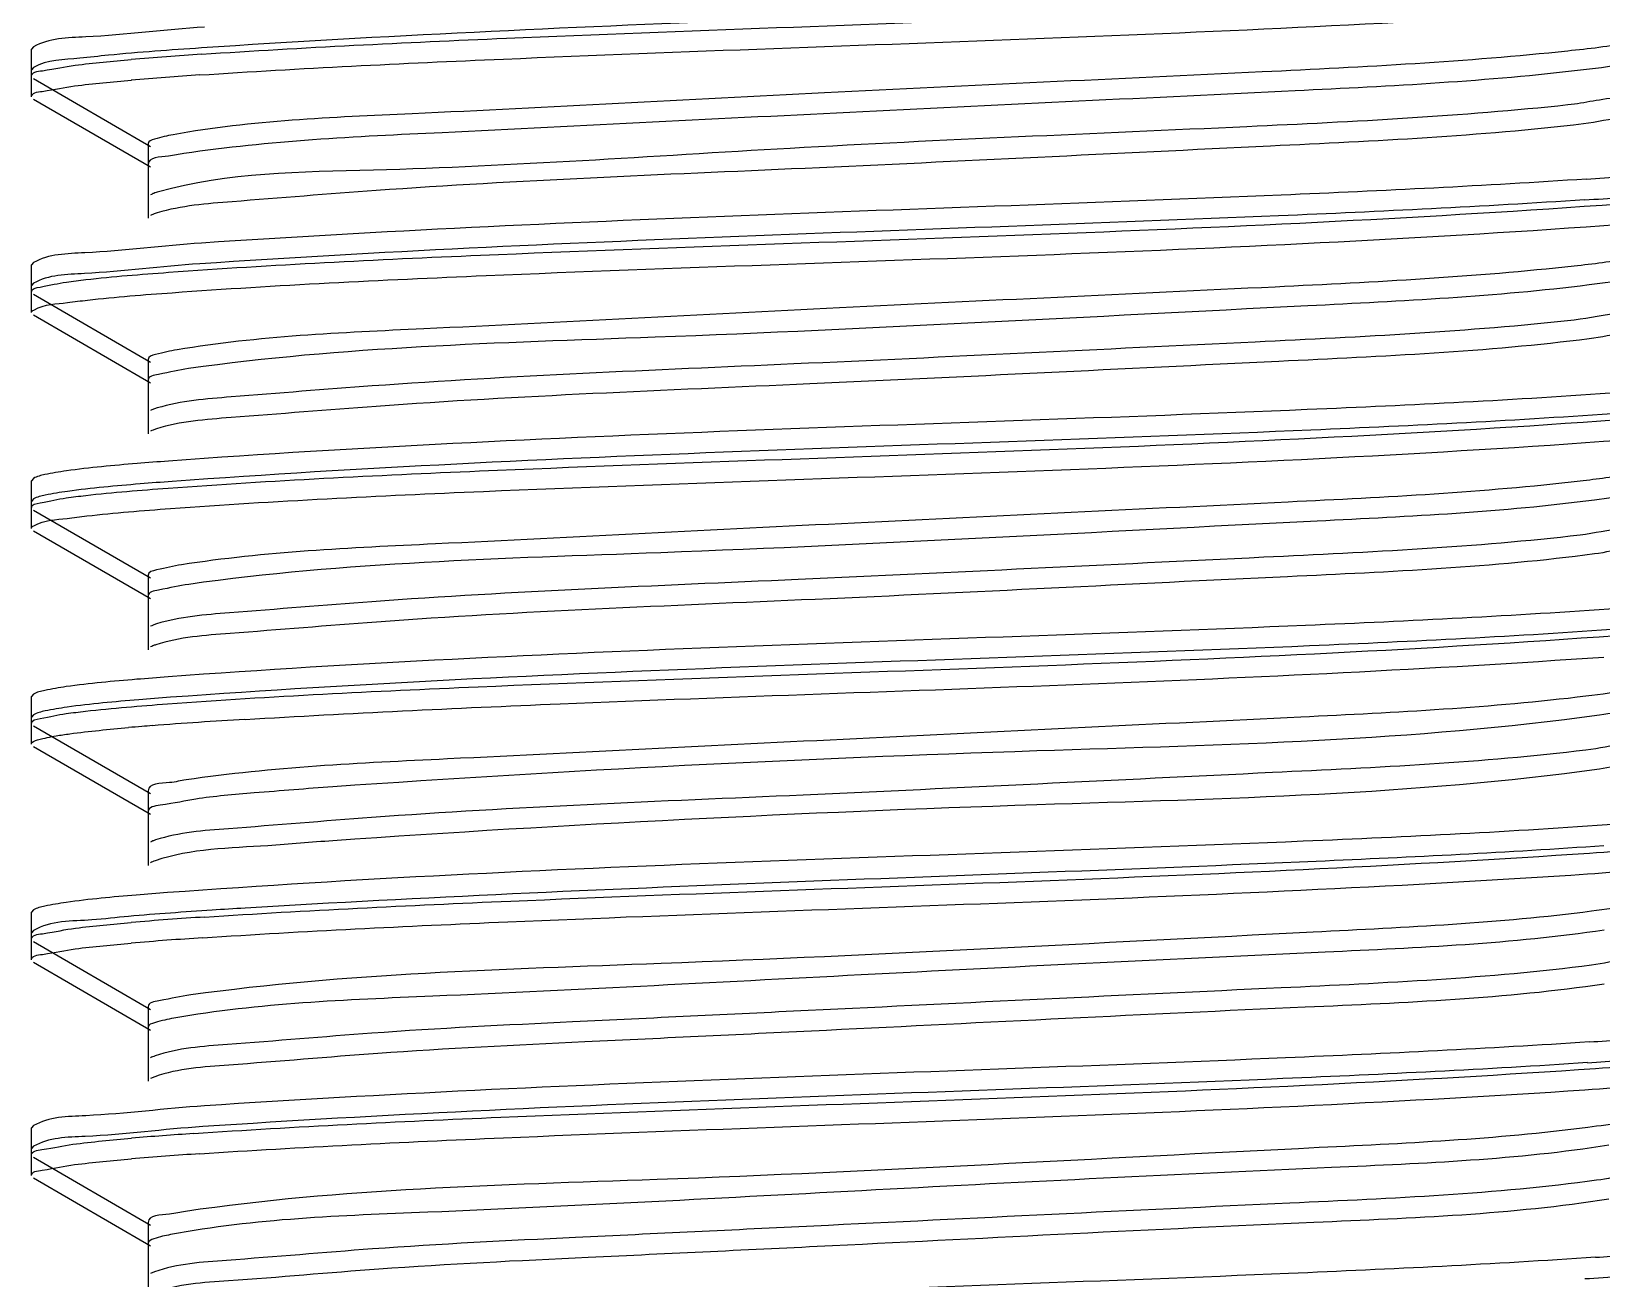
# Model space of a CAD drawing. Extents: x 1725261 to 1937680, y 860327 to 1571294.
# Drawn here: x 1825657 to 1825830.3, y 1253010.8 to 1253148.5 of the extents above; entities that cross this region are included whole.
import ezdxf

# ---------------------------------------------------------------- set-up
doc = ezdxf.new("R2010")
doc.units = 0
doc.header["$LTSCALE"] = 1000
doc.header["$MEASUREMENT"] = 0

msp = doc.modelspace()

# ---------------------------------------------------------------- linework, layer by layer
at = {"linetype": 'Continuous'}
for p, q in [((1825657.22, 1253146.79), (1825657, 1253146.52)), ((1825657, 1253143.55), (1825657, 1253146.52)), ((1825657, 1253143.55), (1825657, 1253146.52)), ((1825657.22, 1253144.51), (1825657, 1253144.25)), ((1825657, 1253141.27), (1825657, 1253144.25)), ((1825657, 1253141.27), (1825657, 1253144.25)), ((1825657.22, 1253143.29), (1825670.15, 1253135.8)), ((1825657.22, 1253141.01), (1825670.15, 1253133.53)), ((1825669.89, 1253136.11), (1825669.89, 1253130.15)), ((1825669.89, 1253133.83), (1825669.89, 1253127.87)), ((1825657.22, 1253122.97), (1825657, 1253122.71)), ((1825657, 1253119.73), (1825657, 1253122.71)), ((1825657, 1253119.73), (1825657, 1253122.71)), ((1825657.22, 1253120.69), (1825657, 1253120.43)), ((1825657, 1253117.46), (1825657, 1253120.43)), ((1825657, 1253117.46), (1825657, 1253120.43)), ((1825657.22, 1253119.47), (1825670.15, 1253111.99)), ((1825657.22, 1253117.2), (1825670.15, 1253109.71)), ((1825669.89, 1253112.29), (1825669.89, 1253106.34)), ((1825669.89, 1253110.01), (1825669.89, 1253104.06)), ((1825657.22, 1253099.16), (1825657, 1253098.9)), ((1825657, 1253095.92), (1825657, 1253098.9)), ((1825657, 1253095.92), (1825657, 1253098.9)), ((1825657.22, 1253096.88), (1825657, 1253096.62)), ((1825657, 1253093.64), (1825657, 1253096.62)), ((1825657, 1253093.64), (1825657, 1253096.62)), ((1825657.22, 1253095.66), (1825670.15, 1253088.18)), ((1825657.22, 1253093.38), (1825670.15, 1253085.9)), ((1825669.89, 1253088.48), (1825669.89, 1253082.53)), ((1825669.89, 1253086.2), (1825669.89, 1253080.25)), ((1825657.22, 1253075.35), (1825657, 1253075.09)), ((1825657, 1253072.11), (1825657, 1253075.09)), ((1825657, 1253072.11), (1825657, 1253075.09)), ((1825657.22, 1253073.07), (1825657, 1253072.81)), ((1825657, 1253069.83), (1825657, 1253072.81)), ((1825657, 1253069.83), (1825657, 1253072.81)), ((1825657.22, 1253071.85), (1825670.15, 1253064.37)), ((1825657.22, 1253069.57), (1825670.15, 1253062.09)), ((1825669.89, 1253064.67), (1825669.89, 1253058.71)), ((1825669.89, 1253062.39), (1825669.89, 1253056.44)), ((1825657.22, 1253051.53), (1825657, 1253051.27)), ((1825657, 1253048.3), (1825657, 1253051.27)), ((1825657, 1253048.3), (1825657, 1253051.27)), ((1825657.22, 1253049.26), (1825657, 1253048.99)), ((1825657, 1253046.02), (1825657, 1253048.99)), ((1825657, 1253046.02), (1825657, 1253048.99)), ((1825657.22, 1253048.04), (1825670.15, 1253040.55)), ((1825657.22, 1253045.76), (1825670.15, 1253038.27)), ((1825669.89, 1253040.85), (1825669.89, 1253034.9)), ((1825669.89, 1253038.58), (1825669.89, 1253032.62)), ((1825670.61, 1253033.12), (1825670.15, 1253032.92)), ((1825657.22, 1253027.72), (1825657, 1253027.46)), ((1825657, 1253024.48), (1825657, 1253027.46)), ((1825657, 1253024.48), (1825657, 1253027.46)), ((1825657.22, 1253025.44), (1825657, 1253025.18)), ((1825657, 1253022.2), (1825657, 1253025.18)), ((1825657, 1253022.2), (1825657, 1253025.18)), ((1825657.22, 1253024.22), (1825670.15, 1253016.74)), ((1825657.22, 1253021.94), (1825670.15, 1253014.46)), ((1825669.89, 1253017.04), (1825669.89, 1253011.09)), ((1825669.89, 1253014.76), (1825669.89, 1253008.81)), ((1825670.58, 1253011.58), (1825670.15, 1253011.39))]:
    msp.add_line(p, q, dxfattribs=at)
for centre, radius, start, end in [((1825703.44, 1252723.46), 423.41, 93.7453, 94.7999), ((1825703.16, 1252724.73), 419.86, 93.7678, 94.8005), ((1825800.92, 1253556.48), 425.19, 273.7335, 274.8002), ((1825800.65, 1253557.5), 428.51, 273.7127, 274.7998), ((1825697.5, 1252723.18), 349.74, 94.4537, 94.6434), ((1825715.31, 1252485.21), 588.37, 93.38519, 94.38326), ((1825693.06, 1252777.7), 295.04, 94.6411, 94.9251), ((1825703.87, 1252622.87), 428.77, 93.7117, 94.7991), ((1825703.6, 1252623.99), 425.36, 93.7331, 94.7996), ((1825801.34, 1253455.84), 419.79, 273.7678, 274.801), ((1825801.07, 1253457.05), 423.29, 273.7455, 274.8005), ((1825702.26, 1252619.27), 408.49, 93.8394, 94.8036), ((1825703.18, 1252605.48), 420.04, 93.7667, 94.8004), ((1825802.27, 1253420.3), 408.03, 273.8422, 274.8038), ((1825800.67, 1253438.28), 428.35, 273.7137, 274.7998)]:
    msp.add_arc(centre, radius, start, end, dxfattribs=at)
for points, knots in [([(1825829.81, 1253153.8), (1825818.65, 1253153.04), (1825767.3, 1253150.56), (1825715.88, 1253149.34), (1825675.76, 1253146.66)], [0, 0, 0, 0, 0.217709, 1, 1, 1, 1]), ([(1825675.78, 1253145.97), (1825686.98, 1253146.72), (1825737.92, 1253149.16), (1825788.92, 1253150.38), (1825828.6, 1253153.03)], [0, 0, 0, 0, 0.220122, 1, 1, 1, 1]), ([(1825675.57, 1253143.68), (1825686.74, 1253144.42), (1825737.68, 1253146.87), (1825788.68, 1253148.1), (1825828.4, 1253150.73)], [0, 0, 0, 0, 0.219436, 1, 1, 1, 1]), ([(1825676.1, 1253148.97), (1825671.72, 1253148.68), (1825665.6, 1253147.83), (1825658.92, 1253147.76), (1825657.23, 1253146.79)], [0, 0, 0, 0, 0.691379, 1, 1, 1, 1]), ([(1825826.53, 1253146.32), (1825815.33, 1253145.13), (1825787.97, 1253143.74), (1825745.44, 1253141.84), (1825705.42, 1253139.59), (1825681.33, 1253138.65), (1825672.64, 1253137.09)], [0, 0, 0, 0, 0.219121, 0.532661, 0.828235, 1, 1, 1, 1]), ([(1825834.35, 1253147.71), (1825834.06, 1253147.54), (1825831.47, 1253146.8), (1825828.83, 1253146.56), (1825826.53, 1253146.32)], [0, 0, 0, 0, 0.126652, 1, 1, 1, 1]), ([(1825657, 1253143.55), (1825657, 1253144), (1825659.4, 1253144.27), (1825660.61, 1253144.61), (1825661.82, 1253144.76)], [0, 0, 0, 0, 0.27078, 1, 1, 1, 1]), ([(1825665.49, 1253145.86), (1825664.44, 1253145.76), (1825661.71, 1253145.37), (1825658.73, 1253145.37), (1825657.22, 1253144.51)], [0, 0, 0, 0, 0.378636, 1, 1, 1, 1]), ([(1825834.35, 1253145.43), (1825834.11, 1253145.29), (1825832.11, 1253144.66), (1825830.04, 1253144.45), (1825828.26, 1253144.24)], [0, 0, 0, 0, 0.133308, 1, 1, 1, 1]), ([(1825828.26, 1253144.24), (1825817.7, 1253142.97), (1825791.16, 1253141.65), (1825749.17, 1253139.68), (1825708.31, 1253137.56), (1825683.25, 1253136.42), (1825673.83, 1253135)], [0, 0, 0, 0, 0.206117, 0.514731, 0.815242, 1, 1, 1, 1]), ([(1825657, 1253141.27), (1825657, 1253141.72), (1825659.38, 1253141.99), (1825660.57, 1253142.32), (1825661.77, 1253142.47)], [0, 0, 0, 0, 0.27093, 1, 1, 1, 1]), ([(1825834.61, 1253142.06), (1825834.61, 1253141.32), (1825830.47, 1253141.18), (1825828.55, 1253140.58), (1825826.53, 1253140.37)], [0, 0, 0, 0, 0.266577, 1, 1, 1, 1]), ([(1825826.53, 1253140.37), (1825814.77, 1253139.11), (1825786.15, 1253137.66), (1825742.13, 1253135.92), (1825702.31, 1253133.03), (1825678.68, 1253132.92), (1825671.02, 1253130.78)], [0, 0, 0, 0, 0.227626, 0.551567, 0.846917, 1, 1, 1, 1]), ([(1825834.61, 1253139.78), (1825834.62, 1253139.19), (1825831.4, 1253138.92), (1825829.85, 1253138.47), (1825828.26, 1253138.28)], [0, 0, 0, 0, 0.269457, 1, 1, 1, 1]), ([(1825828.26, 1253138.28), (1825816.8, 1253136.91), (1825788.11, 1253135.59), (1825743.73, 1253133.34), (1825705.45, 1253131.83), (1825681.71, 1253129.88), (1825673.55, 1253129.26), (1825670.88, 1253128.46)], [0, 0, 0, 0, 0.219547, 0.545427, 0.845963, 0.946941, 1, 1, 1, 1]), ([(1825672.64, 1253137.09), (1825671.94, 1253136.96), (1825671.17, 1253136.78), (1825669.89, 1253136.39), (1825669.89, 1253136.11)], [0, 0, 0, 0, 0.713758, 1, 1, 1, 1]), ([(1825673.83, 1253135), (1825673.25, 1253134.92), (1825672.13, 1253134.6), (1825669.89, 1253134.63), (1825669.89, 1253133.83)], [0, 0, 0, 0, 0.420827, 1, 1, 1, 1]), ([(1825671.02, 1253130.78), (1825670.85, 1253130.73), (1825670.55, 1253130.64), (1825670.26, 1253130.52), (1825670.15, 1253130.45)], [0, 0, 0, 0, 0.576078, 1, 1, 1, 1]), ([(1825828.6, 1253132.19), (1825817.38, 1253131.44), (1825766.44, 1253129), (1825715.45, 1253127.78), (1825675.78, 1253125.13)], [0, 0, 0, 0, 0.220491, 1, 1, 1, 1]), ([(1825672.13, 1253121.9), (1825683.6, 1253122.74), (1825736.98, 1253125.35), (1825790.45, 1253126.4), (1825832.28, 1253129.47)], [0, 0, 0, 0, 0.215151, 1, 1, 1, 1]), ([(1825828.4, 1253129.9), (1825817.15, 1253129.15), (1825766.2, 1253126.71), (1825715.2, 1253125.5), (1825675.57, 1253122.84)], [0, 0, 0, 0, 0.221162, 1, 1, 1, 1]), ([(1825670.88, 1253128.46), (1825670.74, 1253128.42), (1825670.49, 1253128.34), (1825670.25, 1253128.23), (1825670.15, 1253128.18)], [0, 0, 0, 0, 0.568763, 1, 1, 1, 1]), ([(1825672.55, 1253119.65), (1825684.08, 1253120.49), (1825737.39, 1253123.08), (1825790.78, 1253124.13), (1825832.49, 1253127.21)], [0, 0, 0, 0, 0.216514, 1, 1, 1, 1]), ([(1825675.78, 1253125.13), (1825671.49, 1253124.85), (1825665.47, 1253124.01), (1825658.9, 1253123.93), (1825657.23, 1253122.97)], [0, 0, 0, 0, 0.691083, 1, 1, 1, 1]), ([(1825834.35, 1253123.9), (1825834.08, 1253123.74), (1825831.73, 1253123.04), (1825829.32, 1253122.82), (1825827.23, 1253122.58)], [0, 0, 0, 0, 0.129068, 1, 1, 1, 1]), ([(1825675.57, 1253122.84), (1825671.32, 1253122.55), (1825665.37, 1253121.73), (1825658.88, 1253121.64), (1825657.23, 1253120.69)], [0, 0, 0, 0, 0.690878, 1, 1, 1, 1]), ([(1825827.23, 1253122.58), (1825816.28, 1253121.37), (1825789.23, 1253120), (1825746.9, 1253118.07), (1825706.54, 1253115.88), (1825682.06, 1253114.85), (1825673.08, 1253113.35)], [0, 0, 0, 0, 0.214024, 0.525633, 0.823144, 1, 1, 1, 1]), ([(1825657, 1253119.73), (1825657, 1253120.11), (1825658.89, 1253120.42), (1825659.89, 1253120.68), (1825660.86, 1253120.82)], [0, 0, 0, 0, 0.274521, 1, 1, 1, 1]), ([(1825660.86, 1253120.82), (1825661.57, 1253120.92), (1825665.32, 1253121.38), (1825669.08, 1253121.68), (1825672.13, 1253121.9)], [0, 0, 0, 0, 0.191293, 1, 1, 1, 1]), ([(1825828.88, 1253120.5), (1825818.59, 1253119.21), (1825784.16, 1253117.57), (1825732.72, 1253114.66), (1825691.37, 1253113.68), (1825674.35, 1253111.27)], [0, 0, 0, 0, 0.201056, 0.666821, 1, 1, 1, 1]), ([(1825834.35, 1253121.62), (1825834.13, 1253121.49), (1825832.34, 1253120.9), (1825830.48, 1253120.7), (1825828.88, 1253120.5)], [0, 0, 0, 0, 0.136277, 1, 1, 1, 1]), ([(1825660.98, 1253118.56), (1825661.72, 1253118.66), (1825665.57, 1253119.12), (1825669.43, 1253119.43), (1825672.55, 1253119.65)], [0, 0, 0, 0, 0.191581, 1, 1, 1, 1]), ([(1825657, 1253117.46), (1825657, 1253117.58), (1825658.42, 1253118.47), (1825659.72, 1253118.38), (1825660.98, 1253118.56)], [0, 0, 0, 0, 0.088744, 1, 1, 1, 1]), ([(1825834.61, 1253118.25), (1825834.62, 1253117.57), (1825830.85, 1253117.37), (1825829.07, 1253116.83), (1825827.23, 1253116.63)], [0, 0, 0, 0, 0.267461, 1, 1, 1, 1]), ([(1825827.23, 1253116.63), (1825815.55, 1253115.33), (1825786.81, 1253113.97), (1825742.63, 1253111.77), (1825704.86, 1253110.26), (1825681.53, 1253108.33), (1825673.53, 1253107.71), (1825670.89, 1253106.93)], [0, 0, 0, 0, 0.225031, 0.550356, 0.847666, 0.947393, 1, 1, 1, 1]), ([(1825834.61, 1253115.97), (1825834.61, 1253115.43), (1825831.74, 1253115.12), (1825830.32, 1253114.73), (1825828.88, 1253114.55)], [0, 0, 0, 0, 0.270956, 1, 1, 1, 1]), ([(1825828.88, 1253114.55), (1825817.53, 1253113.12), (1825788.81, 1253111.83), (1825744.23, 1253109.53), (1825705.58, 1253108.05), (1825681.64, 1253106.04), (1825673.44, 1253105.45), (1825670.79, 1253104.62)], [0, 0, 0, 0, 0.216518, 0.543489, 0.846138, 0.947455, 1, 1, 1, 1]), ([(1825673.08, 1253113.35), (1825672.27, 1253113.22), (1825671.4, 1253113.01), (1825669.89, 1253112.61), (1825669.89, 1253112.29)], [0, 0, 0, 0, 0.71758, 1, 1, 1, 1]), ([(1825674.35, 1253111.27), (1825673.23, 1253111.11), (1825672.07, 1253110.81), (1825669.89, 1253110.44), (1825669.89, 1253110.01)], [0, 0, 0, 0, 0.724776, 1, 1, 1, 1]), ([(1825832.28, 1253108.63), (1825820.79, 1253107.79), (1825767.41, 1253105.19), (1825713.94, 1253104.14), (1825672.13, 1253101.06)], [0, 0, 0, 0, 0.215501, 1, 1, 1, 1]), ([(1825670.89, 1253106.93), (1825670.75, 1253106.89), (1825670.49, 1253106.81), (1825670.25, 1253106.7), (1825670.15, 1253106.64)], [0, 0, 0, 0, 0.569563, 1, 1, 1, 1]), ([(1825672.08, 1253098.08), (1825683.53, 1253098.93), (1825736.88, 1253101.53), (1825790.32, 1253102.59), (1825832.14, 1253105.65)], [0, 0, 0, 0, 0.214864, 1, 1, 1, 1]), ([(1825832.49, 1253106.37), (1825821.07, 1253105.53), (1825767.76, 1253102.92), (1825714.37, 1253101.85), (1825672.55, 1253098.82)], [0, 0, 0, 0, 0.21445, 1, 1, 1, 1]), ([(1825670.79, 1253104.62), (1825670.67, 1253104.58), (1825670.45, 1253104.51), (1825670.24, 1253104.41), (1825670.15, 1253104.36)], [0, 0, 0, 0, 0.563943, 1, 1, 1, 1]), ([(1825672.35, 1253095.83), (1825683.86, 1253096.67), (1825737.21, 1253099.27), (1825790.65, 1253100.31), (1825832.42, 1253103.39)], [0, 0, 0, 0, 0.21591, 1, 1, 1, 1]), ([(1825660.86, 1253099.98), (1825660.06, 1253099.87), (1825658.85, 1253099.66), (1825657.61, 1253099.38), (1825657.23, 1253099.16)], [0, 0, 0, 0, 0.643041, 1, 1, 1, 1]), ([(1825672.13, 1253101.06), (1825670.97, 1253100.98), (1825667.21, 1253100.68), (1825663.44, 1253100.35), (1825660.86, 1253099.98)], [0, 0, 0, 0, 0.307527, 1, 1, 1, 1]), ([(1825834.35, 1253100.09), (1825834.1, 1253099.94), (1825831.98, 1253099.29), (1825829.79, 1253099.07), (1825827.9, 1253098.85)], [0, 0, 0, 0, 0.131751, 1, 1, 1, 1]), ([(1825660.84, 1253097), (1825661.56, 1253097.1), (1825665.29, 1253097.56), (1825669.05, 1253097.86), (1825672.08, 1253098.08)], [0, 0, 0, 0, 0.191288, 1, 1, 1, 1]), ([(1825672.55, 1253098.82), (1825671.37, 1253098.73), (1825667.5, 1253098.43), (1825663.64, 1253098.09), (1825660.98, 1253097.72)], [0, 0, 0, 0, 0.307193, 1, 1, 1, 1]), ([(1825827.9, 1253098.85), (1825817.2, 1253097.6), (1825790.48, 1253096.26), (1825748.36, 1253094.3), (1825707.67, 1253092.16), (1825682.82, 1253091.06), (1825673.55, 1253089.62)], [0, 0, 0, 0, 0.208942, 0.518626, 0.818065, 1, 1, 1, 1]), ([(1825834.35, 1253097.81), (1825834.15, 1253097.69), (1825832.56, 1253097.15), (1825830.89, 1253096.95), (1825829.47, 1253096.76)], [0, 0, 0, 0, 0.139499, 1, 1, 1, 1]), ([(1825657, 1253095.92), (1825657, 1253096.29), (1825658.88, 1253096.61), (1825659.88, 1253096.87), (1825660.84, 1253097)], [0, 0, 0, 0, 0.27458, 1, 1, 1, 1]), ([(1825660.98, 1253097.72), (1825660.16, 1253097.61), (1825658.91, 1253097.39), (1825657.62, 1253097.11), (1825657.23, 1253096.88)], [0, 0, 0, 0, 0.644396, 1, 1, 1, 1]), ([(1825829.47, 1253096.76), (1825819.34, 1253095.42), (1825784.92, 1253093.82), (1825733.3, 1253090.86), (1825691.61, 1253089.89), (1825674.38, 1253087.46)], [0, 0, 0, 0, 0.197391, 0.664053, 1, 1, 1, 1]), ([(1825657, 1253093.64), (1825657, 1253093.77), (1825658.4, 1253094.65), (1825659.69, 1253094.56), (1825660.93, 1253094.74)], [0, 0, 0, 0, 0.088999, 1, 1, 1, 1]), ([(1825660.93, 1253094.74), (1825661.66, 1253094.84), (1825665.46, 1253095.3), (1825669.27, 1253095.6), (1825672.35, 1253095.83)], [0, 0, 0, 0, 0.19155, 1, 1, 1, 1]), ([(1825834.61, 1253094.43), (1825834.62, 1253093.81), (1825831.21, 1253093.57), (1825829.58, 1253093.09), (1825827.9, 1253092.89)], [0, 0, 0, 0, 0.26872, 1, 1, 1, 1]), ([(1825827.9, 1253092.89), (1825816.31, 1253091.54), (1825787.5, 1253090.21), (1825743.08, 1253087.96), (1825704.93, 1253086.47), (1825681.42, 1253084.49), (1825673.39, 1253083.9), (1825670.79, 1253083.09)], [0, 0, 0, 0, 0.222247, 0.54883, 0.84818, 0.948106, 1, 1, 1, 1]), ([(1825834.61, 1253092.15), (1825834.61, 1253091.67), (1825832.06, 1253091.33), (1825830.76, 1253090.98), (1825829.47, 1253090.81)], [0, 0, 0, 0, 0.272705, 1, 1, 1, 1]), ([(1825673.55, 1253089.62), (1825672.63, 1253089.47), (1825671.65, 1253089.23), (1825669.89, 1253088.84), (1825669.89, 1253088.48)], [0, 0, 0, 0, 0.72077, 1, 1, 1, 1]), ([(1825829.47, 1253090.81), (1825818.25, 1253089.32), (1825789.52, 1253088.08), (1825744.76, 1253085.73), (1825705.74, 1253084.27), (1825681.6, 1253082.21), (1825673.35, 1253081.64), (1825670.72, 1253080.79)], [0, 0, 0, 0, 0.213335, 0.5413, 0.846112, 0.947854, 1, 1, 1, 1]), ([(1825674.38, 1253087.46), (1825673.26, 1253087.3), (1825672.09, 1253087), (1825669.89, 1253086.63), (1825669.89, 1253086.2)], [0, 0, 0, 0, 0.724921, 1, 1, 1, 1]), ([(1825832.14, 1253084.81), (1825820.64, 1253083.97), (1825767.29, 1253081.37), (1825713.85, 1253080.32), (1825672.08, 1253077.25)], [0, 0, 0, 0, 0.215909, 1, 1, 1, 1]), ([(1825670.79, 1253083.09), (1825670.67, 1253083.05), (1825670.45, 1253082.97), (1825670.24, 1253082.88), (1825670.15, 1253082.83)], [0, 0, 0, 0, 0.563695, 1, 1, 1, 1]), ([(1825832.42, 1253082.55), (1825820.98, 1253081.71), (1825767.62, 1253079.11), (1825714.18, 1253078.05), (1825672.35, 1253074.99)], [0, 0, 0, 0, 0.214858, 1, 1, 1, 1]), ([(1825670.72, 1253080.79), (1825670.61, 1253080.75), (1825670.42, 1253080.68), (1825670.23, 1253080.6), (1825670.15, 1253080.55)], [0, 0, 0, 0, 0.559588, 1, 1, 1, 1]), ([(1825672.02, 1253074.27), (1825683.43, 1253075.11), (1825736.75, 1253077.71), (1825790.13, 1253078.78), (1825831.95, 1253081.82)], [0, 0, 0, 0, 0.214461, 1, 1, 1, 1]), ([(1825680.57, 1253072.55), (1825692.15, 1253073.25), (1825742.13, 1253075.59), (1825792.18, 1253076.76), (1825830.51, 1253079.44)], [0, 0, 0, 0, 0.231984, 1, 1, 1, 1]), ([(1825672.08, 1253077.25), (1825670.93, 1253077.16), (1825667.18, 1253076.87), (1825663.42, 1253076.53), (1825660.84, 1253076.17)], [0, 0, 0, 0, 0.307541, 1, 1, 1, 1]), ([(1825660.84, 1253076.17), (1825660.05, 1253076.05), (1825658.84, 1253075.84), (1825657.61, 1253075.57), (1825657.23, 1253075.35)], [0, 0, 0, 0, 0.64291, 1, 1, 1, 1]), ([(1825834.35, 1253076.27), (1825834.12, 1253076.14), (1825832.21, 1253075.53), (1825830.24, 1253075.32), (1825828.54, 1253075.11)], [0, 0, 0, 0, 0.134595, 1, 1, 1, 1]), ([(1825660.93, 1253073.9), (1825660.12, 1253073.79), (1825658.89, 1253073.57), (1825657.62, 1253073.29), (1825657.23, 1253073.07)], [0, 0, 0, 0, 0.643866, 1, 1, 1, 1]), ([(1825660.83, 1253073.19), (1825661.54, 1253073.29), (1825665.26, 1253073.75), (1825669, 1253074.04), (1825672.02, 1253074.27)], [0, 0, 0, 0, 0.191269, 1, 1, 1, 1]), ([(1825672.35, 1253074.99), (1825671.18, 1253074.9), (1825667.37, 1253074.61), (1825663.56, 1253074.27), (1825660.93, 1253073.9)], [0, 0, 0, 0, 0.307247, 1, 1, 1, 1]), ([(1825828.54, 1253075.11), (1825818.1, 1253073.83), (1825791.7, 1253072.53), (1825749.82, 1253070.54), (1825708.82, 1253068.44), (1825683.6, 1253067.28), (1825674.06, 1253065.88)], [0, 0, 0, 0, 0.203871, 0.511633, 0.812997, 1, 1, 1, 1]), ([(1825834.35, 1253073.99), (1825834.17, 1253073.89), (1825832.76, 1253073.39), (1825831.29, 1253073.2), (1825830.03, 1253073.03)], [0, 0, 0, 0, 0.14301, 1, 1, 1, 1]), ([(1825657, 1253072.11), (1825657, 1253072.48), (1825658.87, 1253072.8), (1825659.86, 1253073.05), (1825660.83, 1253073.19)], [0, 0, 0, 0, 0.274663, 1, 1, 1, 1]), ([(1825830.03, 1253073.03), (1825809.5, 1253070.15), (1825762.7, 1253069.25), (1825716.13, 1253066.92), (1825690.27, 1253065.11)], [0, 0, 0, 0, 0.444316, 1, 1, 1, 1]), ([(1825657, 1253069.83), (1825657, 1253070.1), (1825658.29, 1253070.45), (1825659.03, 1253070.62), (1825659.72, 1253070.74)], [0, 0, 0, 0, 0.282211, 1, 1, 1, 1]), ([(1825659.72, 1253070.74), (1825660.22, 1253070.82), (1825662.88, 1253071.21), (1825665.56, 1253071.46), (1825667.73, 1253071.65)], [0, 0, 0, 0, 0.190526, 1, 1, 1, 1]), ([(1825834.61, 1253070.62), (1825834.61, 1253070.05), (1825831.55, 1253069.77), (1825830.06, 1253069.34), (1825828.54, 1253069.16)], [0, 0, 0, 0, 0.270092, 1, 1, 1, 1]), ([(1825828.54, 1253069.16), (1825817.06, 1253067.76), (1825788.2, 1253066.45), (1825743.58, 1253064.15), (1825705.05, 1253062.69), (1825681.35, 1253060.65), (1825673.28, 1253060.09), (1825670.71, 1253059.25)], [0, 0, 0, 0, 0.21928, 0.546995, 0.848437, 0.948667, 1, 1, 1, 1]), ([(1825834.61, 1253068.34), (1825834.61, 1253067.9), (1825832.36, 1253067.54), (1825831.18, 1253067.23), (1825830.03, 1253067.07)], [0, 0, 0, 0, 0.274738, 1, 1, 1, 1]), ([(1825830.03, 1253067.07), (1825809.5, 1253064.2), (1825762.7, 1253063.3), (1825716.13, 1253060.97), (1825690.27, 1253059.16)], [0, 0, 0, 0, 0.444316, 1, 1, 1, 1]), ([(1825690.27, 1253065.11), (1825687.37, 1253064.91), (1825682.46, 1253064.5), (1825675.68, 1253063.95), (1825672.49, 1253063.23), (1825669.88, 1253062.89), (1825669.89, 1253062.39)], [0, 0, 0, 0, 0.421295, 0.734581, 0.927904, 1, 1, 1, 1]), ([(1825674.06, 1253065.88), (1825673.45, 1253065.79), (1825672.27, 1253065.45), (1825669.89, 1253065.51), (1825669.89, 1253064.67)], [0, 0, 0, 0, 0.421419, 1, 1, 1, 1]), ([(1825831.95, 1253060.98), (1825820.42, 1253060.15), (1825767.11, 1253057.55), (1825713.72, 1253056.51), (1825672.02, 1253053.43)], [0, 0, 0, 0, 0.216509, 1, 1, 1, 1]), ([(1825828.93, 1253057.8), (1825833.18, 1253058.08), (1825839.13, 1253058.91), (1825845.62, 1253058.99), (1825847.27, 1253059.94)], [0, 0, 0, 0, 0.690867, 1, 1, 1, 1]), ([(1825670.71, 1253059.25), (1825670.6, 1253059.21), (1825670.41, 1253059.15), (1825670.23, 1253059.06), (1825670.15, 1253059.02)], [0, 0, 0, 0, 0.558418, 1, 1, 1, 1]), ([(1825690.27, 1253059.16), (1825687.87, 1253058.99), (1825681.35, 1253058.37), (1825674.62, 1253058.29), (1825670.66, 1253056.96)], [0, 0, 0, 0, 0.365224, 1, 1, 1, 1]), ([(1825830.51, 1253058.6), (1825819.94, 1253057.86), (1825769.96, 1253055.43), (1825719.93, 1253054.1), (1825680.57, 1253051.72)], [0, 0, 0, 0, 0.211795, 1, 1, 1, 1]), ([(1825670.66, 1253056.96), (1825670.56, 1253056.92), (1825670.39, 1253056.86), (1825670.22, 1253056.78), (1825670.15, 1253056.74)], [0, 0, 0, 0, 0.555805, 1, 1, 1, 1]), ([(1825676.11, 1253050.74), (1825687.36, 1253051.48), (1825738.3, 1253053.92), (1825789.3, 1253055.14), (1825828.93, 1253057.8)], [0, 0, 0, 0, 0.221183, 1, 1, 1, 1]), ([(1825828.72, 1253055.5), (1825833.02, 1253055.79), (1825839.03, 1253056.62), (1825845.6, 1253056.7), (1825847.27, 1253057.66)], [0, 0, 0, 0, 0.691069, 1, 1, 1, 1]), ([(1825675.9, 1253048.45), (1825687.12, 1253049.19), (1825738.06, 1253051.64), (1825789.06, 1253052.86), (1825828.72, 1253055.5)], [0, 0, 0, 0, 0.220503, 1, 1, 1, 1]), ([(1825672.02, 1253053.43), (1825670.87, 1253053.35), (1825667.13, 1253053.05), (1825663.4, 1253052.72), (1825660.83, 1253052.35)], [0, 0, 0, 0, 0.307562, 1, 1, 1, 1]), ([(1825660.83, 1253052.35), (1825660.04, 1253052.24), (1825658.84, 1253052.03), (1825657.61, 1253051.75), (1825657.23, 1253051.53)], [0, 0, 0, 0, 0.642729, 1, 1, 1, 1]), ([(1825680.57, 1253051.72), (1825679.36, 1253051.65), (1825675.08, 1253051.38), (1825670.8, 1253051.08), (1825667.73, 1253050.81)], [0, 0, 0, 0, 0.281872, 1, 1, 1, 1]), ([(1825829.15, 1253051.37), (1825818.97, 1253050.07), (1825784.69, 1253048.44), (1825733.23, 1253045.54), (1825691.77, 1253044.52), (1825674.59, 1253042.14)], [0, 0, 0, 0, 0.198812, 0.663944, 1, 1, 1, 1]), ([(1825834.35, 1253052.46), (1825834.14, 1253052.34), (1825832.44, 1253051.77), (1825830.67, 1253051.57), (1825829.15, 1253051.37)], [0, 0, 0, 0, 0.137672, 1, 1, 1, 1]), ([(1825657, 1253048.3), (1825657, 1253048.75), (1825659.44, 1253049.02), (1825660.66, 1253049.36), (1825661.88, 1253049.52)], [0, 0, 0, 0, 0.27058, 1, 1, 1, 1]), ([(1825667.73, 1253050.81), (1825666.38, 1253050.69), (1825662.92, 1253050.23), (1825659.12, 1253050.35), (1825657.23, 1253049.26)], [0, 0, 0, 0, 0.383253, 1, 1, 1, 1]), ([(1825830.56, 1253049.29), (1825820.37, 1253047.78), (1825793.47, 1253046.61), (1825750.38, 1253044.49), (1825708.07, 1253042.18), (1825682.13, 1253041.24), (1825672.72, 1253039.57)], [0, 0, 0, 0, 0.195338, 0.50968, 0.818636, 1, 1, 1, 1]), ([(1825657, 1253046.02), (1825657, 1253046.47), (1825659.42, 1253046.74), (1825660.63, 1253047.08), (1825661.84, 1253047.23)], [0, 0, 0, 0, 0.270704, 1, 1, 1, 1]), ([(1825834.61, 1253046.81), (1825834.61, 1253046.29), (1825831.88, 1253045.97), (1825830.52, 1253045.6), (1825829.15, 1253045.42)], [0, 0, 0, 0, 0.271698, 1, 1, 1, 1]), ([(1825829.15, 1253045.42), (1825817.79, 1253043.96), (1825788.92, 1253042.67), (1825751.45, 1253040.83), (1825718.01, 1253039.23), (1825696.59, 1253038.19), (1825681.31, 1253036.82), (1825673.19, 1253036.29), (1825670.64, 1253035.41)], [0, 0, 0, 0, 0.216147, 0.544888, 0.708735, 0.848475, 0.949101, 1, 1, 1, 1]), ([(1825830.56, 1253043.34), (1825819.64, 1253041.71), (1825790.93, 1253040.57), (1825753.45, 1253038.63), (1825719.35, 1253037.02), (1825697.31, 1253035.96), (1825681.58, 1253034.55), (1825673.22, 1253034.03), (1825670.61, 1253033.12)], [0, 0, 0, 0, 0.206553, 0.536269, 0.702877, 0.845559, 0.948364, 1, 1, 1, 1]), ([(1825674.59, 1253042.14), (1825673.41, 1253041.98), (1825672.2, 1253041.66), (1825669.89, 1253041.31), (1825669.89, 1253040.85)], [0, 0, 0, 0, 0.725745, 1, 1, 1, 1]), ([(1825672.72, 1253039.57), (1825672.01, 1253039.45), (1825671.21, 1253039.26), (1825669.89, 1253038.87), (1825669.89, 1253038.58)], [0, 0, 0, 0, 0.714864, 1, 1, 1, 1]), ([(1825670.64, 1253035.41), (1825670.54, 1253035.38), (1825670.38, 1253035.32), (1825670.22, 1253035.24), (1825670.15, 1253035.2)], [0, 0, 0, 0, 0.553679, 1, 1, 1, 1]), ([(1825828.93, 1253036.96), (1825817.76, 1253036.21), (1825766.82, 1253033.76), (1825715.83, 1253032.53), (1825676.11, 1253029.9)], [0, 0, 0, 0, 0.219427, 1, 1, 1, 1]), ([(1825829.61, 1253034.03), (1825833.7, 1253034.31), (1825839.43, 1253035.1), (1825845.68, 1253035.21), (1825847.27, 1253036.13)], [0, 0, 0, 0, 0.690197, 1, 1, 1, 1]), ([(1825674.91, 1253026.85), (1825686.2, 1253027.62), (1825737.77, 1253030.1), (1825789.4, 1253031.29), (1825829.61, 1253034.03)], [0, 0, 0, 0, 0.219129, 1, 1, 1, 1]), ([(1825828.72, 1253034.67), (1825817.52, 1253033.92), (1825766.58, 1253031.48), (1825715.58, 1253030.25), (1825675.9, 1253027.61)], [0, 0, 0, 0, 0.220112, 1, 1, 1, 1]), ([(1825828.41, 1253031.67), (1825832.78, 1253031.96), (1825838.9, 1253032.81), (1825845.58, 1253032.88), (1825847.27, 1253033.85)], [0, 0, 0, 0, 0.691359, 1, 1, 1, 1]), ([(1825675.58, 1253024.61), (1825686.75, 1253025.36), (1825737.69, 1253027.81), (1825788.69, 1253029.04), (1825828.41, 1253031.67)], [0, 0, 0, 0, 0.21947, 1, 1, 1, 1]), ([(1825676.11, 1253029.9), (1825671.73, 1253029.61), (1825665.61, 1253028.76), (1825658.92, 1253028.7), (1825657.23, 1253027.72)], [0, 0, 0, 0, 0.691388, 1, 1, 1, 1]), ([(1825834.35, 1253028.65), (1825834.16, 1253028.54), (1825832.65, 1253028.01), (1825831.07, 1253027.82), (1825829.72, 1253027.64)], [0, 0, 0, 0, 0.140996, 1, 1, 1, 1]), ([(1825675.9, 1253027.61), (1825671.57, 1253027.32), (1825665.52, 1253026.48), (1825658.91, 1253026.41), (1825657.23, 1253025.44)], [0, 0, 0, 0, 0.691194, 1, 1, 1, 1]), ([(1825829.72, 1253027.64), (1825819.58, 1253026.26), (1825784.93, 1253024.68), (1825733.11, 1253021.63), (1825691.21, 1253020.78), (1825674.01, 1253018.25)], [0, 0, 0, 0, 0.196859, 0.665778, 1, 1, 1, 1]), ([(1825657, 1253024.48), (1825657, 1253024.92), (1825659.28, 1253025.2), (1825660.43, 1253025.51), (1825661.58, 1253025.66)], [0, 0, 0, 0, 0.271578, 1, 1, 1, 1]), ([(1825831.06, 1253025.55), (1825820.95, 1253023.95), (1825793.88, 1253022.86), (1825750.45, 1253020.68), (1825707.79, 1253018.3), (1825681.67, 1253017.46), (1825672.34, 1253015.69)], [0, 0, 0, 0, 0.192978, 0.509549, 0.82079, 1, 1, 1, 1]), ([(1825657, 1253022.2), (1825657, 1253022.65), (1825659.38, 1253022.93), (1825660.58, 1253023.26), (1825661.77, 1253023.41)], [0, 0, 0, 0, 0.270922, 1, 1, 1, 1]), ([(1825829.72, 1253021.68), (1825818.51, 1253020.16), (1825789.63, 1253018.92), (1825752.08, 1253017.04), (1825718.34, 1253015.43), (1825696.69, 1253014.39), (1825681.29, 1253012.99), (1825673.11, 1253012.48), (1825670.58, 1253011.58)], [0, 0, 0, 0, 0.212866, 0.542542, 0.70756, 0.848323, 0.949425, 1, 1, 1, 1]), ([(1825834.61, 1253023), (1825834.61, 1253022.53), (1825832.19, 1253022.18), (1825830.95, 1253021.85), (1825829.72, 1253021.68)], [0, 0, 0, 0, 0.273505, 1, 1, 1, 1]), ([(1825674.01, 1253018.25), (1825673.41, 1253018.16), (1825672.25, 1253017.82), (1825669.89, 1253017.88), (1825669.89, 1253017.04)], [0, 0, 0, 0, 0.421141, 1, 1, 1, 1]), ([(1825831.06, 1253019.6), (1825820.31, 1253017.9), (1825791.63, 1253016.84), (1825754.11, 1253014.84), (1825719.73, 1253013.22), (1825697.46, 1253012.17), (1825681.6, 1253010.72), (1825673.17, 1253010.23), (1825670.57, 1253009.3)], [0, 0, 0, 0, 0.202975, 0.533469, 0.701272, 0.84507, 0.948501, 1, 1, 1, 1]), ([(1825672.34, 1253015.69), (1825671.72, 1253015.57), (1825671.01, 1253015.41), (1825669.89, 1253015.02), (1825669.89, 1253014.76)], [0, 0, 0, 0, 0.71113, 1, 1, 1, 1]), ([(1825829.61, 1253013.19), (1825818.33, 1253012.42), (1825766.76, 1253009.94), (1825715.13, 1253008.75), (1825674.91, 1253006.01)], [0, 0, 0, 0, 0.219054, 1, 1, 1, 1])]:
    msp.add_open_spline(points, degree=3, knots=knots, dxfattribs=at)
for points in [[(1825675.76, 1253146.66), (1825672.33, 1253146.44), (1825668.91, 1253146.19), (1825665.49, 1253145.86)], [(1825661.82, 1253144.76), (1825663.88, 1253145.02), (1825665.94, 1253145.21), (1825668.01, 1253145.39)], [(1825661.77, 1253142.47), (1825663.85, 1253142.74), (1825665.94, 1253142.93), (1825668.03, 1253143.11)], [(1825661.88, 1253049.52), (1825663.91, 1253049.77), (1825665.95, 1253049.96), (1825667.99, 1253050.14)], [(1825661.84, 1253047.23), (1825663.89, 1253047.49), (1825665.95, 1253047.68), (1825668.01, 1253047.86)], [(1825661.58, 1253025.66), (1825663.73, 1253025.94), (1825665.89, 1253026.14), (1825668.06, 1253026.33)], [(1825661.77, 1253023.41), (1825663.85, 1253023.67), (1825665.94, 1253023.87), (1825668.03, 1253024.05)]]:
    msp.add_open_spline(points, degree=3, dxfattribs=at)

doc.saveas('drawing.dxf')
